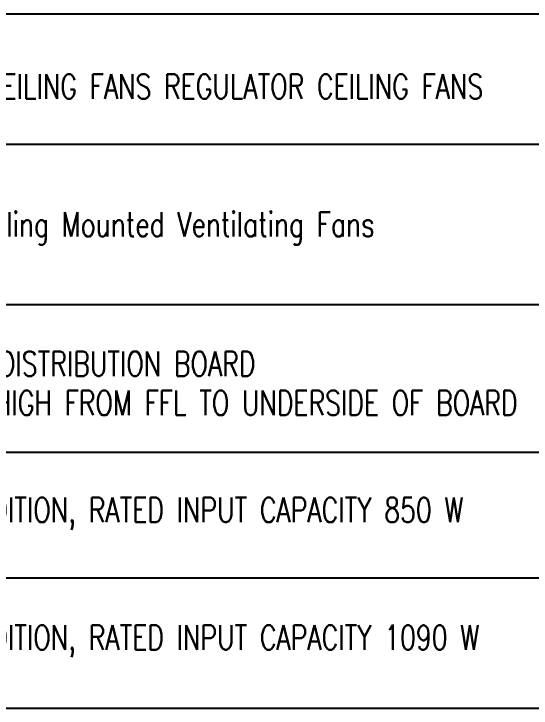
# Model space of a CAD drawing. Header units: inches. Extents: x 16928 to 514628, y -1471 to 241387.
# Drawn here: x 86937 to 91134, y 13957 to 19592 of the extents above; entities that cross this region are included whole.
import ezdxf

# ---------------------------------------------------------------- set-up
doc = ezdxf.new("R2010")
doc.units = ezdxf.units.IN
doc.header["$MEASUREMENT"] = 0
doc.layers.add('ELECT', color=6, linetype='Continuous')
doc.styles.add('ROMANS', font='ROMANS', dxfattribs={"width": 0.7})

msp = doc.modelspace()

# ---------------------------------------------------------------- linework, layer by layer
for p, q in [((82739.5, 18535.4), (95567.3, 18535.4)), ((82739.5, 17233.5), (95549.1, 17233.5)), ((82739.5, 16034.6), (95549.1, 16034.6)), ((82739.5, 13956.8), (95567.3, 13956.8))]:
    msp.add_line(p, q)
at = {"layer": 'ELECT', "color": 7}
for p, q in [((82739.5, 19591.6), (95567.3, 19591.6)), ((82739.5, 15013), (95567.3, 15013))]:
    msp.add_line(p, q, dxfattribs=at)

# ---------------------------------------------------------------- texts
at = {"layer": 'ELECT', "color": 7, "style": 'ROMANS', "width": 0.75}
for s, p in [('1 X 54W (F) CEILING FANS REGULATOR CEILING FANS', (85327.2, 18902.1)), ('1 X 25.7 W Ceiling Mounted Ventilating Fans', (85300, 17783.5)), ('METALCLAD TYPE DISTRIBUTION BOARD', (85033.8, 16651.4)), ('MTD AT 1800MM HIGH FROM FFL TO UNDERSIDE OF BOARD', (85033.8, 16333.7)), ('1.0HP AIR CONDITION, RATED INPUT CAPACITY 850 W ', (85230.4, 15465.3)), ('1.5HP AIR CONDITION, RATED INPUT CAPACITY 1090 W ', (85230.4, 14430.1))]:
    msp.add_text(s, height=200, dxfattribs=at).set_placement(p)

doc.saveas('drawing.dxf')
